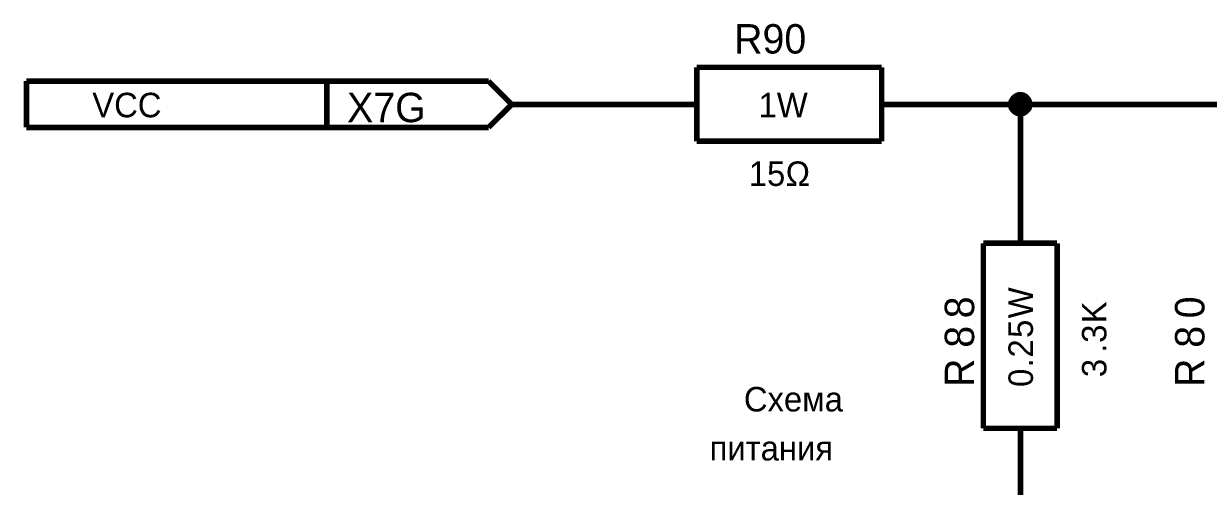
# Model space of a CAD drawing. Header units: millimetres. Extents: x 0 to 420, y 0 to 297.
# Drawn here: x 43.7 to 107.7, y 109.4 to 134.3 of the extents above; entities that cross this region are included whole.
import ezdxf

# ---------------------------------------------------------------- set-up
doc = ezdxf.new("R2010")
doc.units = ezdxf.units.MM
doc.layers.add('Sheet', color=255, linetype='Continuous')

msp = doc.modelspace()

# ---------------------------------------------------------------- linework, layer by layer
at = {"layer": 'Sheet'}
for points, const_width in [([(80.074, 131.991), (80.074, 128)], 0.3), ([(80.074, 131.991), (90.071, 131.991)], 0.3), ([(90.071, 131.991), (90.071, 128)], 0.3), ([(68.819, 131.246), (43.844, 131.246)], 0.3), ([(43.844, 131.246), (43.844, 128.745)], 0.3), ([(60.08, 131.246), (60.08, 128.745)], 0.3), ([(70.077, 129.987), (68.819, 131.246)], 0.3), ([(97.055, 129.987), (97.055, 130.02), (97.055, 130.037), (97.055, 130.07), (97.072, 130.087), (97.072, 130.12), (97.072, 130.136), (97.089, 130.169), (97.089, 130.186), (97.105, 130.202), (97.122, 130.236), (97.138, 130.252), (97.138, 130.269), (97.155, 130.285), (97.171, 130.318), (97.188, 130.335), (97.204, 130.351), (97.221, 130.368), (97.238, 130.385), (97.271, 130.401), (97.287, 130.418), (97.304, 130.418), (97.32, 130.434), (97.353, 130.451), (97.37, 130.467), (97.387, 130.467), (97.42, 130.484), (97.436, 130.484), (97.469, 130.484), (97.486, 130.501), (97.519, 130.501), (97.535, 130.501), (97.569, 130.501)], 0.3), ([(97.055, 129.987), (97.055, 130.02), (97.055, 130.037), (97.055, 130.07), (97.072, 130.087), (97.072, 130.12), (97.072, 130.136), (97.089, 130.169), (97.089, 130.186), (97.105, 130.202), (97.122, 130.236), (97.138, 130.252), (97.138, 130.269), (97.155, 130.285), (97.171, 130.318), (97.188, 130.335), (97.204, 130.351), (97.221, 130.368), (97.238, 130.385), (97.271, 130.401), (97.287, 130.418), (97.304, 130.418), (97.32, 130.434), (97.353, 130.451), (97.37, 130.467), (97.387, 130.467), (97.42, 130.484), (97.436, 130.484), (97.469, 130.484), (97.486, 130.501), (97.519, 130.501), (97.535, 130.501), (97.569, 130.501)], 0.3), ([(97.055, 129.987), (97.055, 130.02), (97.055, 130.037), (97.055, 130.07), (97.072, 130.087), (97.072, 130.12), (97.072, 130.136), (97.089, 130.169), (97.089, 130.186), (97.105, 130.202), (97.122, 130.236), (97.138, 130.252), (97.138, 130.269), (97.155, 130.285), (97.171, 130.318), (97.188, 130.335), (97.204, 130.351), (97.221, 130.368), (97.238, 130.385), (97.271, 130.401), (97.287, 130.418), (97.304, 130.418), (97.32, 130.434), (97.353, 130.451), (97.37, 130.467), (97.387, 130.467), (97.42, 130.484), (97.436, 130.484), (97.469, 130.484), (97.486, 130.501), (97.519, 130.501), (97.535, 130.501), (97.569, 130.501)], 0.3), ([(97.055, 129.987), (97.055, 130.02), (97.055, 130.037), (97.055, 130.07), (97.072, 130.087), (97.072, 130.12), (97.072, 130.136), (97.089, 130.169), (97.089, 130.186), (97.105, 130.202), (97.122, 130.236), (97.138, 130.252), (97.138, 130.269), (97.155, 130.285), (97.171, 130.318), (97.188, 130.335), (97.204, 130.351), (97.221, 130.368), (97.238, 130.385), (97.271, 130.401), (97.287, 130.418), (97.304, 130.418), (97.32, 130.434), (97.353, 130.451), (97.37, 130.467), (97.387, 130.467), (97.42, 130.484), (97.436, 130.484), (97.469, 130.484), (97.486, 130.501), (97.519, 130.501), (97.535, 130.501), (97.569, 130.501)], 0.3), ([(97.569, 130.501), (97.569, 130.501)], 0.3), ([(97.569, 130.501), (97.585, 130.501), (97.618, 130.501), (97.635, 130.501), (97.668, 130.484), (97.684, 130.484), (97.718, 130.484), (97.734, 130.467), (97.751, 130.467), (97.784, 130.451), (97.8, 130.434), (97.817, 130.418), (97.85, 130.418), (97.866, 130.401), (97.883, 130.385), (97.9, 130.368), (97.916, 130.351), (97.933, 130.335), (97.949, 130.318), (97.966, 130.285), (97.982, 130.269), (97.999, 130.252), (97.999, 130.236), (98.015, 130.202), (98.032, 130.186), (98.032, 130.169), (98.049, 130.136), (98.049, 130.12), (98.049, 130.087), (98.065, 130.07), (98.065, 130.037), (98.065, 130.02), (98.065, 129.987)], 0.3), ([(97.569, 130.501), (97.569, 130.501)], 0.3), ([(97.569, 130.501), (97.585, 130.501), (97.618, 130.501), (97.635, 130.501), (97.668, 130.484), (97.684, 130.484), (97.718, 130.484), (97.734, 130.467), (97.751, 130.467), (97.784, 130.451), (97.8, 130.434), (97.817, 130.418), (97.85, 130.418), (97.866, 130.401), (97.883, 130.385), (97.9, 130.368), (97.916, 130.351), (97.933, 130.335), (97.949, 130.318), (97.966, 130.285), (97.982, 130.269), (97.999, 130.252), (97.999, 130.236), (98.015, 130.202), (98.032, 130.186), (98.032, 130.169), (98.049, 130.136), (98.049, 130.12), (98.049, 130.087), (98.065, 130.07), (98.065, 130.037), (98.065, 130.02), (98.065, 129.987)], 0.3), ([(97.569, 130.501), (97.569, 130.501)], 0.3), ([(97.569, 130.501), (97.585, 130.501), (97.618, 130.501), (97.635, 130.501), (97.668, 130.484), (97.684, 130.484), (97.718, 130.484), (97.734, 130.467), (97.751, 130.467), (97.784, 130.451), (97.8, 130.434), (97.817, 130.418), (97.85, 130.418), (97.866, 130.401), (97.883, 130.385), (97.9, 130.368), (97.916, 130.351), (97.933, 130.335), (97.949, 130.318), (97.966, 130.285), (97.982, 130.269), (97.999, 130.252), (97.999, 130.236), (98.015, 130.202), (98.032, 130.186), (98.032, 130.169), (98.049, 130.136), (98.049, 130.12), (98.049, 130.087), (98.065, 130.07), (98.065, 130.037), (98.065, 130.02), (98.065, 129.987)], 0.3), ([(97.569, 130.501), (97.569, 130.501)], 0.3), ([(97.569, 130.501), (97.585, 130.501), (97.618, 130.501), (97.635, 130.501), (97.668, 130.484), (97.684, 130.484), (97.718, 130.484), (97.734, 130.467), (97.751, 130.467), (97.784, 130.451), (97.8, 130.434), (97.817, 130.418), (97.85, 130.418), (97.866, 130.401), (97.883, 130.385), (97.9, 130.368), (97.916, 130.351), (97.933, 130.335), (97.949, 130.318), (97.966, 130.285), (97.982, 130.269), (97.999, 130.252), (97.999, 130.236), (98.015, 130.202), (98.032, 130.186), (98.032, 130.169), (98.049, 130.136), (98.049, 130.12), (98.049, 130.087), (98.065, 130.07), (98.065, 130.037), (98.065, 130.02), (98.065, 129.987)], 0.3), ([(68.819, 128.745), (70.077, 129.987)], 0.3), ([(70.077, 129.987), (72.576, 129.987)], 0.3), ([(72.576, 129.987), (77.575, 129.987)], 0.3), ([(80.074, 129.987), (77.575, 129.987)], 0.3), ([(90.071, 129.987), (92.57, 129.987)], 0.3), ([(92.57, 129.987), (97.569, 129.987)], 0.3), ([(97.569, 129.49), (97.535, 129.49), (97.519, 129.49), (97.486, 129.49), (97.469, 129.507), (97.436, 129.507), (97.42, 129.507), (97.387, 129.524), (97.37, 129.524), (97.353, 129.54), (97.32, 129.557), (97.304, 129.557), (97.287, 129.573), (97.271, 129.59), (97.238, 129.606), (97.221, 129.623), (97.204, 129.639), (97.188, 129.656), (97.171, 129.673), (97.155, 129.689), (97.138, 129.706), (97.138, 129.722), (97.122, 129.755), (97.105, 129.772), (97.089, 129.788), (97.089, 129.822), (97.072, 129.838), (97.072, 129.855), (97.072, 129.888), (97.055, 129.904), (97.055, 129.938), (97.055, 129.954), (97.055, 129.987)], 0.3), ([(97.055, 129.987), (97.055, 129.987)], 0.3), ([(97.569, 129.49), (97.535, 129.49), (97.519, 129.49), (97.486, 129.49), (97.469, 129.507), (97.436, 129.507), (97.42, 129.507), (97.387, 129.524), (97.37, 129.524), (97.353, 129.54), (97.32, 129.557), (97.304, 129.557), (97.287, 129.573), (97.271, 129.59), (97.238, 129.606), (97.221, 129.623), (97.204, 129.639), (97.188, 129.656), (97.171, 129.673), (97.155, 129.689), (97.138, 129.706), (97.138, 129.722), (97.122, 129.755), (97.105, 129.772), (97.089, 129.788), (97.089, 129.822), (97.072, 129.838), (97.072, 129.855), (97.072, 129.888), (97.055, 129.904), (97.055, 129.938), (97.055, 129.954), (97.055, 129.987)], 0.3), ([(97.055, 129.987), (97.055, 129.987)], 0.3), ([(97.569, 129.49), (97.535, 129.49), (97.519, 129.49), (97.486, 129.49), (97.469, 129.507), (97.436, 129.507), (97.42, 129.507), (97.387, 129.524), (97.37, 129.524), (97.353, 129.54), (97.32, 129.557), (97.304, 129.557), (97.287, 129.573), (97.271, 129.59), (97.238, 129.606), (97.221, 129.623), (97.204, 129.639), (97.188, 129.656), (97.171, 129.673), (97.155, 129.689), (97.138, 129.706), (97.138, 129.722), (97.122, 129.755), (97.105, 129.772), (97.089, 129.788), (97.089, 129.822), (97.072, 129.838), (97.072, 129.855), (97.072, 129.888), (97.055, 129.904), (97.055, 129.938), (97.055, 129.954), (97.055, 129.987)], 0.3), ([(97.055, 129.987), (97.055, 129.987)], 0.3), ([(97.569, 129.49), (97.535, 129.49), (97.519, 129.49), (97.486, 129.49), (97.469, 129.507), (97.436, 129.507), (97.42, 129.507), (97.387, 129.524), (97.37, 129.524), (97.353, 129.54), (97.32, 129.557), (97.304, 129.557), (97.287, 129.573), (97.271, 129.59), (97.238, 129.606), (97.221, 129.623), (97.204, 129.639), (97.188, 129.656), (97.171, 129.673), (97.155, 129.689), (97.138, 129.706), (97.138, 129.722), (97.122, 129.755), (97.105, 129.772), (97.089, 129.788), (97.089, 129.822), (97.072, 129.838), (97.072, 129.855), (97.072, 129.888), (97.055, 129.904), (97.055, 129.938), (97.055, 129.954), (97.055, 129.987)], 0.3), ([(97.055, 129.987), (97.055, 129.987)], 0.3), ([(97.055, 129.987), (97.055, 130.02), (97.055, 130.037), (97.055, 130.07), (97.072, 130.087), (97.072, 130.12), (97.072, 130.136), (97.089, 130.169), (97.089, 130.186), (97.105, 130.202), (97.122, 130.236), (97.138, 130.252), (97.138, 130.269), (97.155, 130.285), (97.171, 130.318), (97.188, 130.335), (97.204, 130.351), (97.221, 130.368), (97.238, 130.385), (97.271, 130.401), (97.287, 130.418), (97.304, 130.418), (97.32, 130.434), (97.353, 130.451), (97.37, 130.467), (97.387, 130.467), (97.42, 130.484), (97.436, 130.484), (97.469, 130.484), (97.486, 130.501), (97.519, 130.501), (97.535, 130.501), (97.569, 130.501)], 0.0991), ([(97.055, 129.987), (97.055, 130.02), (97.055, 130.037), (97.055, 130.07), (97.072, 130.087), (97.072, 130.12), (97.072, 130.136), (97.089, 130.169), (97.089, 130.186), (97.105, 130.202), (97.122, 130.236), (97.138, 130.252), (97.138, 130.269), (97.155, 130.285), (97.171, 130.318), (97.188, 130.335), (97.204, 130.351), (97.221, 130.368), (97.238, 130.385), (97.271, 130.401), (97.287, 130.418), (97.304, 130.418), (97.32, 130.434), (97.353, 130.451), (97.37, 130.467), (97.387, 130.467), (97.42, 130.484), (97.436, 130.484), (97.469, 130.484), (97.486, 130.501), (97.519, 130.501), (97.535, 130.501), (97.569, 130.501)], 0.0991), ([(97.055, 129.987), (97.055, 130.02), (97.055, 130.037), (97.055, 130.07), (97.072, 130.087), (97.072, 130.12), (97.072, 130.136), (97.089, 130.169), (97.089, 130.186), (97.105, 130.202), (97.122, 130.236), (97.138, 130.252), (97.138, 130.269), (97.155, 130.285), (97.171, 130.318), (97.188, 130.335), (97.204, 130.351), (97.221, 130.368), (97.238, 130.385), (97.271, 130.401), (97.287, 130.418), (97.304, 130.418), (97.32, 130.434), (97.353, 130.451), (97.37, 130.467), (97.387, 130.467), (97.42, 130.484), (97.436, 130.484), (97.469, 130.484), (97.486, 130.501), (97.519, 130.501), (97.535, 130.501), (97.569, 130.501)], 0.0991), ([(97.055, 129.987), (97.055, 130.02), (97.055, 130.037), (97.055, 130.07), (97.072, 130.087), (97.072, 130.12), (97.072, 130.136), (97.089, 130.169), (97.089, 130.186), (97.105, 130.202), (97.122, 130.236), (97.138, 130.252), (97.138, 130.269), (97.155, 130.285), (97.171, 130.318), (97.188, 130.335), (97.204, 130.351), (97.221, 130.368), (97.238, 130.385), (97.271, 130.401), (97.287, 130.418), (97.304, 130.418), (97.32, 130.434), (97.353, 130.451), (97.37, 130.467), (97.387, 130.467), (97.42, 130.484), (97.436, 130.484), (97.469, 130.484), (97.486, 130.501), (97.519, 130.501), (97.535, 130.501), (97.569, 130.501)], 0.0991), ([(97.569, 129.49), (97.535, 129.49), (97.519, 129.49), (97.486, 129.49), (97.469, 129.507), (97.436, 129.507), (97.42, 129.507), (97.387, 129.524), (97.37, 129.524), (97.353, 129.54), (97.32, 129.557), (97.304, 129.557), (97.287, 129.573), (97.271, 129.59), (97.238, 129.606), (97.221, 129.623), (97.204, 129.639), (97.188, 129.656), (97.171, 129.673), (97.155, 129.689), (97.138, 129.706), (97.138, 129.722), (97.122, 129.755), (97.105, 129.772), (97.089, 129.788), (97.089, 129.822), (97.072, 129.838), (97.072, 129.855), (97.072, 129.888), (97.055, 129.904), (97.055, 129.938), (97.055, 129.954), (97.055, 129.987)], 0.0991), ([(97.055, 129.987), (97.055, 129.987)], 0.0991), ([(97.569, 129.49), (97.535, 129.49), (97.519, 129.49), (97.486, 129.49), (97.469, 129.507), (97.436, 129.507), (97.42, 129.507), (97.387, 129.524), (97.37, 129.524), (97.353, 129.54), (97.32, 129.557), (97.304, 129.557), (97.287, 129.573), (97.271, 129.59), (97.238, 129.606), (97.221, 129.623), (97.204, 129.639), (97.188, 129.656), (97.171, 129.673), (97.155, 129.689), (97.138, 129.706), (97.138, 129.722), (97.122, 129.755), (97.105, 129.772), (97.089, 129.788), (97.089, 129.822), (97.072, 129.838), (97.072, 129.855), (97.072, 129.888), (97.055, 129.904), (97.055, 129.938), (97.055, 129.954), (97.055, 129.987)], 0.0991), ([(97.055, 129.987), (97.055, 129.987)], 0.0991), ([(97.569, 129.49), (97.535, 129.49), (97.519, 129.49), (97.486, 129.49), (97.469, 129.507), (97.436, 129.507), (97.42, 129.507), (97.387, 129.524), (97.37, 129.524), (97.353, 129.54), (97.32, 129.557), (97.304, 129.557), (97.287, 129.573), (97.271, 129.59), (97.238, 129.606), (97.221, 129.623), (97.204, 129.639), (97.188, 129.656), (97.171, 129.673), (97.155, 129.689), (97.138, 129.706), (97.138, 129.722), (97.122, 129.755), (97.105, 129.772), (97.089, 129.788), (97.089, 129.822), (97.072, 129.838), (97.072, 129.855), (97.072, 129.888), (97.055, 129.904), (97.055, 129.938), (97.055, 129.954), (97.055, 129.987)], 0.0991), ([(97.055, 129.987), (97.055, 129.987)], 0.0991), ([(97.569, 129.49), (97.535, 129.49), (97.519, 129.49), (97.486, 129.49), (97.469, 129.507), (97.436, 129.507), (97.42, 129.507), (97.387, 129.524), (97.37, 129.524), (97.353, 129.54), (97.32, 129.557), (97.304, 129.557), (97.287, 129.573), (97.271, 129.59), (97.238, 129.606), (97.221, 129.623), (97.204, 129.639), (97.188, 129.656), (97.171, 129.673), (97.155, 129.689), (97.138, 129.706), (97.138, 129.722), (97.122, 129.755), (97.105, 129.772), (97.089, 129.788), (97.089, 129.822), (97.072, 129.838), (97.072, 129.855), (97.072, 129.888), (97.055, 129.904), (97.055, 129.938), (97.055, 129.954), (97.055, 129.987)], 0.0991), ([(97.055, 129.987), (97.055, 129.987)], 0.0991), ([(97.569, 124.986), (97.569, 129.987), (110.048, 129.987), (205.018, 129.987), (210, 129.987)], 0.3), ([(98.065, 129.987), (98.065, 129.954), (98.065, 129.938), (98.065, 129.904), (98.049, 129.888), (98.049, 129.855), (98.049, 129.838), (98.032, 129.822), (98.032, 129.788), (98.015, 129.772), (97.999, 129.755), (97.999, 129.722), (97.982, 129.706), (97.966, 129.689), (97.949, 129.673), (97.933, 129.656), (97.916, 129.639), (97.9, 129.623), (97.883, 129.606), (97.866, 129.59), (97.85, 129.573), (97.817, 129.557), (97.8, 129.557), (97.784, 129.54), (97.751, 129.524), (97.734, 129.524), (97.718, 129.507), (97.684, 129.507), (97.668, 129.507), (97.635, 129.49), (97.618, 129.49), (97.585, 129.49), (97.569, 129.49)], 0.3), ([(98.065, 129.987), (98.065, 129.954), (98.065, 129.938), (98.065, 129.904), (98.049, 129.888), (98.049, 129.855), (98.049, 129.838), (98.032, 129.822), (98.032, 129.788), (98.015, 129.772), (97.999, 129.755), (97.999, 129.722), (97.982, 129.706), (97.966, 129.689), (97.949, 129.673), (97.933, 129.656), (97.916, 129.639), (97.9, 129.623), (97.883, 129.606), (97.866, 129.59), (97.85, 129.573), (97.817, 129.557), (97.8, 129.557), (97.784, 129.54), (97.751, 129.524), (97.734, 129.524), (97.718, 129.507), (97.684, 129.507), (97.668, 129.507), (97.635, 129.49), (97.618, 129.49), (97.585, 129.49), (97.569, 129.49)], 0.3), ([(98.065, 129.987), (98.065, 129.954), (98.065, 129.938), (98.065, 129.904), (98.049, 129.888), (98.049, 129.855), (98.049, 129.838), (98.032, 129.822), (98.032, 129.788), (98.015, 129.772), (97.999, 129.755), (97.999, 129.722), (97.982, 129.706), (97.966, 129.689), (97.949, 129.673), (97.933, 129.656), (97.916, 129.639), (97.9, 129.623), (97.883, 129.606), (97.866, 129.59), (97.85, 129.573), (97.817, 129.557), (97.8, 129.557), (97.784, 129.54), (97.751, 129.524), (97.734, 129.524), (97.718, 129.507), (97.684, 129.507), (97.668, 129.507), (97.635, 129.49), (97.618, 129.49), (97.585, 129.49), (97.569, 129.49)], 0.3), ([(98.065, 129.987), (98.065, 129.954), (98.065, 129.938), (98.065, 129.904), (98.049, 129.888), (98.049, 129.855), (98.049, 129.838), (98.032, 129.822), (98.032, 129.788), (98.015, 129.772), (97.999, 129.755), (97.999, 129.722), (97.982, 129.706), (97.966, 129.689), (97.949, 129.673), (97.933, 129.656), (97.916, 129.639), (97.9, 129.623), (97.883, 129.606), (97.866, 129.59), (97.85, 129.573), (97.817, 129.557), (97.8, 129.557), (97.784, 129.54), (97.751, 129.524), (97.734, 129.524), (97.718, 129.507), (97.684, 129.507), (97.668, 129.507), (97.635, 129.49), (97.618, 129.49), (97.585, 129.49), (97.569, 129.49)], 0.3), ([(97.569, 130.501), (97.569, 130.501)], 0.0991), ([(97.569, 130.501), (97.585, 130.501), (97.618, 130.501), (97.635, 130.501), (97.668, 130.484), (97.684, 130.484), (97.718, 130.484), (97.734, 130.467), (97.751, 130.467), (97.784, 130.451), (97.8, 130.434), (97.817, 130.418), (97.85, 130.418), (97.866, 130.401), (97.883, 130.385), (97.9, 130.368), (97.916, 130.351), (97.933, 130.335), (97.949, 130.318), (97.966, 130.285), (97.982, 130.269), (97.999, 130.252), (97.999, 130.236), (98.015, 130.202), (98.032, 130.186), (98.032, 130.169), (98.049, 130.136), (98.049, 130.12), (98.049, 130.087), (98.065, 130.07), (98.065, 130.037), (98.065, 130.02), (98.065, 129.987)], 0.0991), ([(97.569, 130.501), (97.569, 130.501)], 0.0991), ([(97.569, 130.501), (97.585, 130.501), (97.618, 130.501), (97.635, 130.501), (97.668, 130.484), (97.684, 130.484), (97.718, 130.484), (97.734, 130.467), (97.751, 130.467), (97.784, 130.451), (97.8, 130.434), (97.817, 130.418), (97.85, 130.418), (97.866, 130.401), (97.883, 130.385), (97.9, 130.368), (97.916, 130.351), (97.933, 130.335), (97.949, 130.318), (97.966, 130.285), (97.982, 130.269), (97.999, 130.252), (97.999, 130.236), (98.015, 130.202), (98.032, 130.186), (98.032, 130.169), (98.049, 130.136), (98.049, 130.12), (98.049, 130.087), (98.065, 130.07), (98.065, 130.037), (98.065, 130.02), (98.065, 129.987)], 0.0991), ([(97.569, 130.501), (97.569, 130.501)], 0.0991), ([(97.569, 130.501), (97.585, 130.501), (97.618, 130.501), (97.635, 130.501), (97.668, 130.484), (97.684, 130.484), (97.718, 130.484), (97.734, 130.467), (97.751, 130.467), (97.784, 130.451), (97.8, 130.434), (97.817, 130.418), (97.85, 130.418), (97.866, 130.401), (97.883, 130.385), (97.9, 130.368), (97.916, 130.351), (97.933, 130.335), (97.949, 130.318), (97.966, 130.285), (97.982, 130.269), (97.999, 130.252), (97.999, 130.236), (98.015, 130.202), (98.032, 130.186), (98.032, 130.169), (98.049, 130.136), (98.049, 130.12), (98.049, 130.087), (98.065, 130.07), (98.065, 130.037), (98.065, 130.02), (98.065, 129.987)], 0.0991), ([(97.569, 130.501), (97.569, 130.501)], 0.0991), ([(97.569, 130.501), (97.585, 130.501), (97.618, 130.501), (97.635, 130.501), (97.668, 130.484), (97.684, 130.484), (97.718, 130.484), (97.734, 130.467), (97.751, 130.467), (97.784, 130.451), (97.8, 130.434), (97.817, 130.418), (97.85, 130.418), (97.866, 130.401), (97.883, 130.385), (97.9, 130.368), (97.916, 130.351), (97.933, 130.335), (97.949, 130.318), (97.966, 130.285), (97.982, 130.269), (97.999, 130.252), (97.999, 130.236), (98.015, 130.202), (98.032, 130.186), (98.032, 130.169), (98.049, 130.136), (98.049, 130.12), (98.049, 130.087), (98.065, 130.07), (98.065, 130.037), (98.065, 130.02), (98.065, 129.987)], 0.0991), ([(98.065, 129.987), (98.065, 129.954), (98.065, 129.938), (98.065, 129.904), (98.049, 129.888), (98.049, 129.855), (98.049, 129.838), (98.032, 129.822), (98.032, 129.788), (98.015, 129.772), (97.999, 129.755), (97.999, 129.722), (97.982, 129.706), (97.966, 129.689), (97.949, 129.673), (97.933, 129.656), (97.916, 129.639), (97.9, 129.623), (97.883, 129.606), (97.866, 129.59), (97.85, 129.573), (97.817, 129.557), (97.8, 129.557), (97.784, 129.54), (97.751, 129.524), (97.734, 129.524), (97.718, 129.507), (97.684, 129.507), (97.668, 129.507), (97.635, 129.49), (97.618, 129.49), (97.585, 129.49), (97.569, 129.49)], 0.0991), ([(98.065, 129.987), (98.065, 129.954), (98.065, 129.938), (98.065, 129.904), (98.049, 129.888), (98.049, 129.855), (98.049, 129.838), (98.032, 129.822), (98.032, 129.788), (98.015, 129.772), (97.999, 129.755), (97.999, 129.722), (97.982, 129.706), (97.966, 129.689), (97.949, 129.673), (97.933, 129.656), (97.916, 129.639), (97.9, 129.623), (97.883, 129.606), (97.866, 129.59), (97.85, 129.573), (97.817, 129.557), (97.8, 129.557), (97.784, 129.54), (97.751, 129.524), (97.734, 129.524), (97.718, 129.507), (97.684, 129.507), (97.668, 129.507), (97.635, 129.49), (97.618, 129.49), (97.585, 129.49), (97.569, 129.49)], 0.0991), ([(98.065, 129.987), (98.065, 129.954), (98.065, 129.938), (98.065, 129.904), (98.049, 129.888), (98.049, 129.855), (98.049, 129.838), (98.032, 129.822), (98.032, 129.788), (98.015, 129.772), (97.999, 129.755), (97.999, 129.722), (97.982, 129.706), (97.966, 129.689), (97.949, 129.673), (97.933, 129.656), (97.916, 129.639), (97.9, 129.623), (97.883, 129.606), (97.866, 129.59), (97.85, 129.573), (97.817, 129.557), (97.8, 129.557), (97.784, 129.54), (97.751, 129.524), (97.734, 129.524), (97.718, 129.507), (97.684, 129.507), (97.668, 129.507), (97.635, 129.49), (97.618, 129.49), (97.585, 129.49), (97.569, 129.49)], 0.0991), ([(98.065, 129.987), (98.065, 129.954), (98.065, 129.938), (98.065, 129.904), (98.049, 129.888), (98.049, 129.855), (98.049, 129.838), (98.032, 129.822), (98.032, 129.788), (98.015, 129.772), (97.999, 129.755), (97.999, 129.722), (97.982, 129.706), (97.966, 129.689), (97.949, 129.673), (97.933, 129.656), (97.916, 129.639), (97.9, 129.623), (97.883, 129.606), (97.866, 129.59), (97.85, 129.573), (97.817, 129.557), (97.8, 129.557), (97.784, 129.54), (97.751, 129.524), (97.734, 129.524), (97.718, 129.507), (97.684, 129.507), (97.668, 129.507), (97.635, 129.49), (97.618, 129.49), (97.585, 129.49), (97.569, 129.49)], 0.0991), ([(98.065, 129.987), (98.065, 129.987), (98.065, 129.987), (98.065, 129.987), (98.065, 129.987), (98.065, 129.987), (98.065, 129.987), (98.065, 129.987), (98.065, 129.987), (98.065, 129.987), (98.065, 129.987), (98.065, 129.987), (98.065, 129.987), (98.065, 129.987), (98.065, 129.987), (98.065, 129.987), (98.065, 129.987), (98.065, 129.987), (98.065, 129.987), (98.065, 129.987), (98.065, 129.987), (98.065, 129.987), (98.065, 129.987), (98.065, 129.987), (98.065, 129.987), (98.065, 129.987), (98.065, 129.987), (98.065, 129.987), (98.065, 129.987), (98.065, 129.987), (98.065, 129.987), (98.065, 129.987), (98.065, 129.987)], 0.3), ([(98.065, 129.987), (98.065, 129.987)], 0.3), ([(98.065, 129.987), (98.065, 129.987), (98.065, 129.987), (98.065, 129.987), (98.065, 129.987), (98.065, 129.987), (98.065, 129.987), (98.065, 129.987), (98.065, 129.987), (98.065, 129.987), (98.065, 129.987), (98.065, 129.987), (98.065, 129.987), (98.065, 129.987), (98.065, 129.987), (98.065, 129.987), (98.065, 129.987), (98.065, 129.987), (98.065, 129.987), (98.065, 129.987), (98.065, 129.987), (98.065, 129.987), (98.065, 129.987), (98.065, 129.987), (98.065, 129.987), (98.065, 129.987), (98.065, 129.987), (98.065, 129.987), (98.065, 129.987), (98.065, 129.987), (98.065, 129.987), (98.065, 129.987), (98.065, 129.987)], 0.3), ([(98.065, 129.987), (98.065, 129.987)], 0.3), ([(98.065, 129.987), (98.065, 129.987), (98.065, 129.987), (98.065, 129.987), (98.065, 129.987), (98.065, 129.987), (98.065, 129.987), (98.065, 129.987), (98.065, 129.987), (98.065, 129.987), (98.065, 129.987), (98.065, 129.987), (98.065, 129.987), (98.065, 129.987), (98.065, 129.987), (98.065, 129.987), (98.065, 129.987), (98.065, 129.987), (98.065, 129.987), (98.065, 129.987), (98.065, 129.987), (98.065, 129.987), (98.065, 129.987), (98.065, 129.987), (98.065, 129.987), (98.065, 129.987), (98.065, 129.987), (98.065, 129.987), (98.065, 129.987), (98.065, 129.987), (98.065, 129.987), (98.065, 129.987), (98.065, 129.987)], 0.3), ([(98.065, 129.987), (98.065, 129.987)], 0.3), ([(98.065, 129.987), (98.065, 129.987), (98.065, 129.987), (98.065, 129.987), (98.065, 129.987), (98.065, 129.987), (98.065, 129.987), (98.065, 129.987), (98.065, 129.987), (98.065, 129.987), (98.065, 129.987), (98.065, 129.987), (98.065, 129.987), (98.065, 129.987), (98.065, 129.987), (98.065, 129.987), (98.065, 129.987), (98.065, 129.987), (98.065, 129.987), (98.065, 129.987), (98.065, 129.987), (98.065, 129.987), (98.065, 129.987), (98.065, 129.987), (98.065, 129.987), (98.065, 129.987), (98.065, 129.987), (98.065, 129.987), (98.065, 129.987), (98.065, 129.987), (98.065, 129.987), (98.065, 129.987), (98.065, 129.987)], 0.3), ([(98.065, 129.987), (98.065, 129.987)], 0.3), ([(98.065, 129.987), (98.065, 129.987), (98.065, 129.987), (98.065, 129.987), (98.065, 129.987), (98.065, 129.987), (98.065, 129.987), (98.065, 129.987), (98.065, 129.987), (98.065, 129.987), (98.065, 129.987), (98.065, 129.987), (98.065, 129.987), (98.065, 129.987), (98.065, 129.987), (98.065, 129.987), (98.065, 129.987), (98.065, 129.987), (98.065, 129.987), (98.065, 129.987), (98.065, 129.987), (98.065, 129.987), (98.065, 129.987), (98.065, 129.987), (98.065, 129.987), (98.065, 129.987), (98.065, 129.987), (98.065, 129.987), (98.065, 129.987), (98.065, 129.987), (98.065, 129.987), (98.065, 129.987), (98.065, 129.987)], 0.0991), ([(98.065, 129.987), (98.065, 129.987)], 0.0991), ([(98.065, 129.987), (98.065, 129.987), (98.065, 129.987), (98.065, 129.987), (98.065, 129.987), (98.065, 129.987), (98.065, 129.987), (98.065, 129.987), (98.065, 129.987), (98.065, 129.987), (98.065, 129.987), (98.065, 129.987), (98.065, 129.987), (98.065, 129.987), (98.065, 129.987), (98.065, 129.987), (98.065, 129.987), (98.065, 129.987), (98.065, 129.987), (98.065, 129.987), (98.065, 129.987), (98.065, 129.987), (98.065, 129.987), (98.065, 129.987), (98.065, 129.987), (98.065, 129.987), (98.065, 129.987), (98.065, 129.987), (98.065, 129.987), (98.065, 129.987), (98.065, 129.987), (98.065, 129.987), (98.065, 129.987)], 0.0991), ([(98.065, 129.987), (98.065, 129.987)], 0.0991), ([(98.065, 129.987), (98.065, 129.987), (98.065, 129.987), (98.065, 129.987), (98.065, 129.987), (98.065, 129.987), (98.065, 129.987), (98.065, 129.987), (98.065, 129.987), (98.065, 129.987), (98.065, 129.987), (98.065, 129.987), (98.065, 129.987), (98.065, 129.987), (98.065, 129.987), (98.065, 129.987), (98.065, 129.987), (98.065, 129.987), (98.065, 129.987), (98.065, 129.987), (98.065, 129.987), (98.065, 129.987), (98.065, 129.987), (98.065, 129.987), (98.065, 129.987), (98.065, 129.987), (98.065, 129.987), (98.065, 129.987), (98.065, 129.987), (98.065, 129.987), (98.065, 129.987), (98.065, 129.987), (98.065, 129.987)], 0.0991), ([(98.065, 129.987), (98.065, 129.987)], 0.0991), ([(98.065, 129.987), (98.065, 129.987), (98.065, 129.987), (98.065, 129.987), (98.065, 129.987), (98.065, 129.987), (98.065, 129.987), (98.065, 129.987), (98.065, 129.987), (98.065, 129.987), (98.065, 129.987), (98.065, 129.987), (98.065, 129.987), (98.065, 129.987), (98.065, 129.987), (98.065, 129.987), (98.065, 129.987), (98.065, 129.987), (98.065, 129.987), (98.065, 129.987), (98.065, 129.987), (98.065, 129.987), (98.065, 129.987), (98.065, 129.987), (98.065, 129.987), (98.065, 129.987), (98.065, 129.987), (98.065, 129.987), (98.065, 129.987), (98.065, 129.987), (98.065, 129.987), (98.065, 129.987), (98.065, 129.987)], 0.0991), ([(98.065, 129.987), (98.065, 129.987)], 0.0991), ([(43.844, 128.745), (68.819, 128.745)], 0.3), ([(80.074, 128), (90.071, 128)], 0.3), ([(97.569, 122.486), (97.569, 124.986)], 0.3), ([(95.566, 122.486), (99.555, 122.486)], 0.3), ([(95.566, 112.484), (95.566, 122.486)], 0.3), ([(99.555, 112.484), (99.555, 122.486)], 0.3), ([(95.566, 112.484), (99.555, 112.484)], 0.3), ([(97.569, 112.484), (97.569, 109.984)], 0.3), ([(97.569, 109.984), (97.569, 105), (97.569, 99.999)], 0.3)]:
    msp.add_lwpolyline(points, dxfattribs=dict(at, const_width=const_width))
at = {"layer": 'Sheet', "const_width": 0.508}
msp.add_lwpolyline([(97.246, 130, 1), (97.754, 130, 1)], format="xyb", close=True, dxfattribs=at)

# ---------------------------------------------------------------- texts
at = {"layer": 'Sheet'}
for s, height, p in [('R90', 1.5897, (82.093, 132.736)), ('VCC', 1.3247, (47.402, 129.292)), ('X7G', 1.5897, (61.173, 129.027)), ('1W', 1.3247, (83.417, 129.292)), ('15Ω', 1.3247, (82.888, 125.583)), ('Схема ', 1.3247, (82.623, 113.395)), ('питания ', 1.3247, (80.769, 110.746))]:
    msp.add_text(s, height=height, dxfattribs=at).set_placement(p)
for s, height, p in [('W', 1.325, (98.247, 118.429)), ('8', 1.59, (95.069, 118.429)), ('K', 1.325, (102.219, 118.164)), ('0', 1.59, (107.516, 118.429)), ('8', 1.59, (95.069, 116.839)), ('5', 1.325, (98.247, 117.369)), ('3', 1.325, (102.219, 117.104)), ('8', 1.59, (107.516, 116.839)), ('2', 1.325, (98.247, 116.31)), ('.', 1.325, (102.219, 116.574)), ('R', 1.59, (95.069, 114.72)), ('.', 1.325, (98.247, 115.78)), ('3', 1.325, (102.219, 115.25)), ('R', 1.59, (107.516, 114.72)), ('0', 1.325, (98.247, 114.72))]:
    msp.add_text(s, height=height, rotation=90, dxfattribs=at).set_placement(p)

doc.saveas('drawing.dxf')
